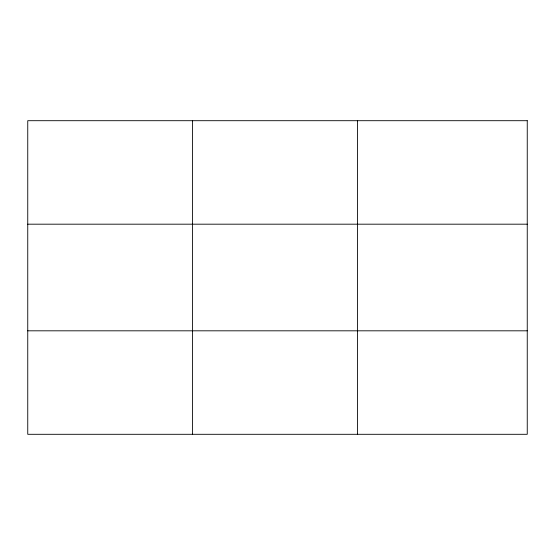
<?xml version="1.0" encoding="UTF-8"?>
<svg xmlns="http://www.w3.org/2000/svg" width="555" height="555" viewBox="0 0 555 555"><rect width="100%" height="100%" fill="white"/><g stroke="black" fill="none" stroke-linecap="round" stroke-linejoin="round"><path stroke-width="0.83" d="M192.585 434.301L192.585 120.699M357.42 434.301L357.42 120.699M27.75 224.185L527.25 224.185M27.75 330.815L527.25 330.815M527.25 120.699L27.75 120.699L27.75 434.301L527.25 434.301L527.25 120.699"/></g></svg>
